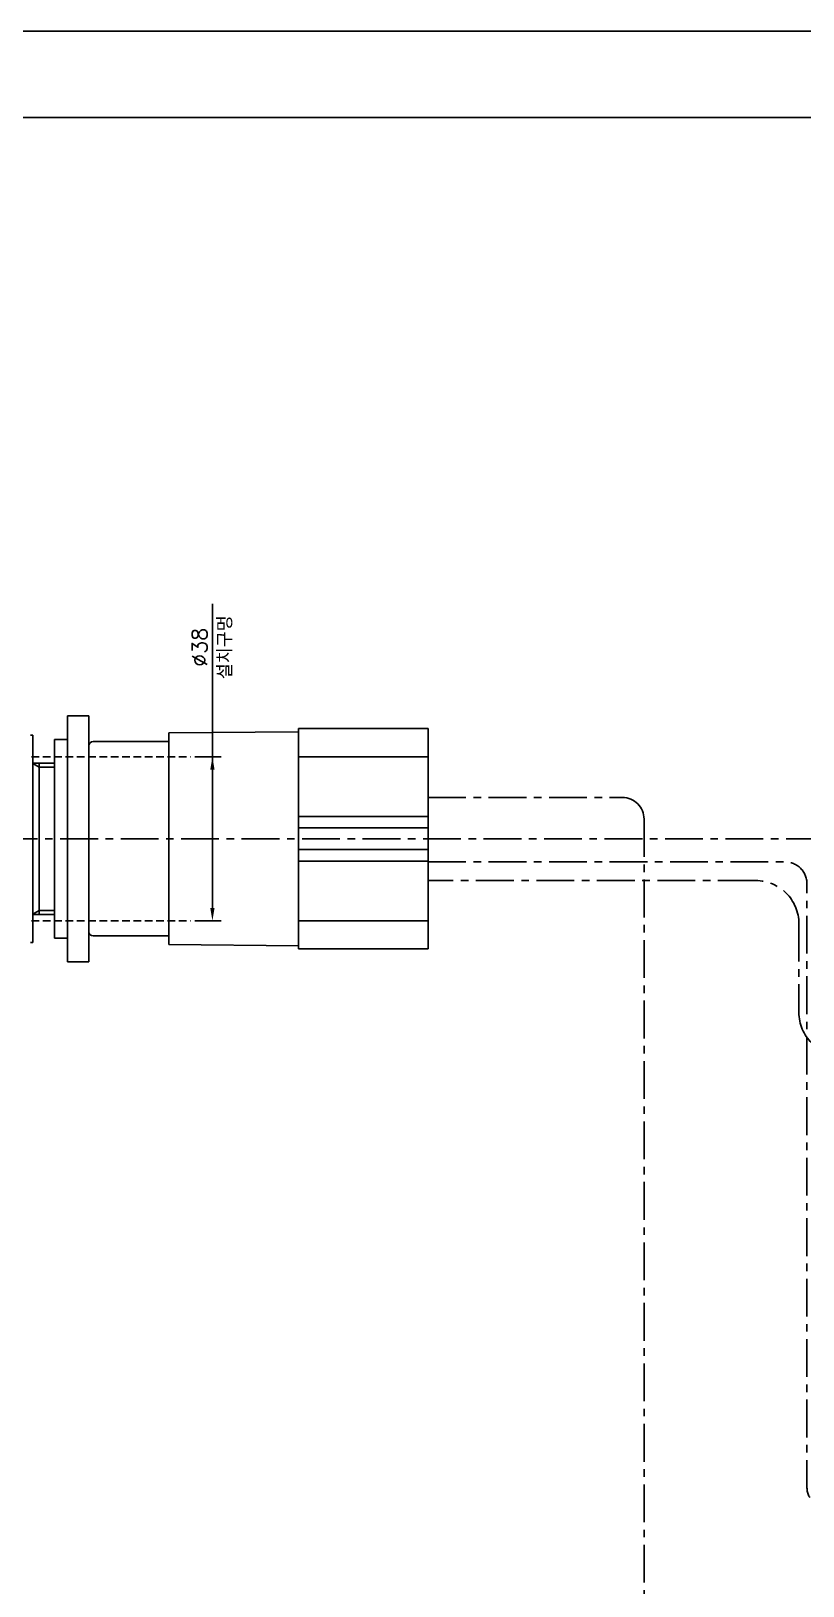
# Model space of a CAD drawing. Extents: x 12221 to 13062, y -5839 to -5245.
# Drawn here: x 12648.1 to 12826.8, y -5604.9 to -5244.9 of the extents above; entities that cross this region are included whole.
import ezdxf

# ---------------------------------------------------------------- set-up
doc = ezdxf.new("R2010")
doc.units = 0
doc.header["$LTSCALE"] = 7
doc.header["$MEASUREMENT"] = 0
doc.linetypes.add('CENTER', pattern=[2, 1.25, -0.25, 0.25, -0.25])
doc.linetypes.add('HIDDEN', pattern=[0.375, 0.25, -0.125])
doc.layers.get('0').update_dxf_attribs({"color": 2, "linetype": 'CONTINUOUS'})
for name, color, linetype in [('CENTER', 1, 'CENTER'), ('CL', 1, 'CENTER'), ('DIM', 2, 'CONTINUOUS'), ('DWG', 7, 'CONTINUOUS'), ('TXT', 5, 'CONTINUOUS')]:
    doc.layers.add(name, color=color, linetype=linetype)
doc.styles.add('GHS', font='ROMANS.shx', dxfattribs={"bigfont": 'GHS.shx'})

# ---------------------------------------------------------------- blocks, each defined once
blk = doc.blocks.new('BORDER')
blk.add_line((1, 1), (0, 1))

msp = doc.modelspace()

# ---------------------------------------------------------------- linework, layer by layer
at = {"layer": 'CENTER', "color": 1, "linetype": 'CENTER'}
for p, q in [((12943.59, -5431.93), (12485.5, -5431.93)), ((12825.83, -5451.61), (12825.83, -5472.11))]:
    msp.add_line(p, q, dxfattribs=at)
at = {"layer": 'CENTER', "color": 1, "linetype": 'CENTER', "flags": 128}
msp.add_lwpolyline([(12740, -5437.3), (12822.68, -5437.3, -0.414214), (12827.68, -5442.3), (12827.68, -5581.95, 0.414214), (12832.68, -5586.95), (12927.54, -5586.95)], format="xyb", dxfattribs=at)
at = {"layer": 'CENTER', "color": 1, "linetype": 'CENTER'}
for centre, start, end in [((12815.83, -5451.61), 0, 90), ((12835.83, -5472.11), 180, 270)]:
    msp.add_arc(centre, 10, start, end, dxfattribs=at)
at = {"layer": 'CL'}
for p, q in [((12740, -5422.38), (12784.98, -5422.38)), ((12789.98, -5427.38), (12789.98, -5665.25)), ((12815.83, -5441.61), (12740, -5441.61))]:
    msp.add_line(p, q, dxfattribs=at)
msp.add_arc((12784.98, -5427.38), 5, 0, 90, dxfattribs=at)
at = {"layer": 'DIM'}
for p, q in [((12690.07, -5447.93), (12690.07, -5377.55)), ((12686, -5412.93), (12692.07, -5412.93)), ((12686, -5450.93), (12692.07, -5450.93))]:
    msp.add_line(p, q, dxfattribs=at)
at = {"layer": 'DIM', "color": 3, "linetype": 'HIDDEN'}
for p, q in [((12648.2, -5412.93), (12685, -5412.93)), ((12648.2, -5450.93), (12685, -5450.93))]:
    msp.add_line(p, q, dxfattribs=at)
at = {"layer": 'DIM'}
for points in [[(12689.57, -5415.93), (12690.57, -5415.93), (12690.07, -5412.93)], [(12689.57, -5447.93), (12690.57, -5447.93), (12690.07, -5450.93)]]:
    msp.add_solid(points, dxfattribs=at)
at = {"layer": 'DWG'}
for p, q in [((12656.5, -5460.43), (12656.5, -5403.43)), ((12656.5, -5403.43), (12661.5, -5403.43)), ((12661.5, -5460.43), (12661.5, -5403.43)), ((12648.5, -5407.93), (12648.5, -5407.93)), ((12653.5, -5454.93), (12653.5, -5408.93)), ((12653.5, -5408.93), (12656.5, -5408.93)), ((12662.5, -5409.43), (12680, -5409.43)), ((12680, -5407.43), (12710, -5407.18)), ((12680, -5407.43), (12680, -5456.43)), ((12710, -5406.43), (12710, -5457.43)), ((12740, -5406.43), (12710, -5406.43)), ((12740, -5406.43), (12740, -5457.43)), ((12740, -5412.93), (12710, -5412.93)), ((12648.5, -5414.43), (12653.5, -5414.43)), ((12650, -5415.33), (12648.5, -5414.47)), ((12650, -5414.43), (12650, -5431.93)), ((12650, -5415.33), (12653.5, -5415.33)), ((12710, -5426.78), (12740, -5426.78)), ((12710, -5429.43), (12740, -5429.43)), ((12650, -5449.43), (12650, -5431.93)), ((12710, -5434.43), (12740, -5434.43)), ((12710, -5437.08), (12740, -5437.08)), ((12650, -5448.53), (12648.5, -5449.4)), ((12648.5, -5449.43), (12653.5, -5449.43)), ((12650, -5448.53), (12653.5, -5448.53)), ((12740, -5450.93), (12710, -5450.93)), ((12653.5, -5454.93), (12656.5, -5454.93)), ((12662.5, -5454.43), (12680, -5454.43)), ((12710, -5456.68), (12680, -5456.43)), ((12740, -5457.43), (12710, -5457.43)), ((12656.5, -5460.43), (12661.5, -5460.43))]:
    msp.add_line(p, q, dxfattribs=at)
at = {"layer": 'DWG', "color": 7, "linetype": 'Continuous'}
for p, q in [((12648.5, -5407.93), (12648, -5407.93)), ((12648.5, -5407.93), (12648.5, -5414.43)), ((12648.5, -5431.93), (12648.5, -5409.68)), ((12648.5, -5431.93), (12648.5, -5454.18)), ((12648.5, -5455.93), (12648.5, -5449.43)), ((12648.5, -5455.93), (12648, -5455.93))]:
    msp.add_line(p, q, dxfattribs=at)
at = {"layer": 'DWG'}
for centre, start, end in [((12662.5, -5410.43), 90, 180), ((12662.5, -5453.43), 180, 270)]:
    msp.add_arc(centre, 1, start, end, dxfattribs=at)
at = {"layer": 'TXT'}
msp.add_line((12245.51, -5264.95), (13031.51, -5264.95), dxfattribs=at)

# ---------------------------------------------------------------- block references
at = {"xscale": 841, "yscale": 594, "zscale": 841}
msp.add_blockref('BORDER', (12220.51, -5838.95), dxfattribs=at)

# ---------------------------------------------------------------- texts
at = {"layer": 'DIM', "insert": (12690.05, -5387.59), "char_height": 3.5, "attachment_point": 5, "rotation": 90, "style": 'GHS'}
msp.add_mtext('%%c38\\P설치구멍', dxfattribs=at)

doc.saveas('drawing.dxf')
